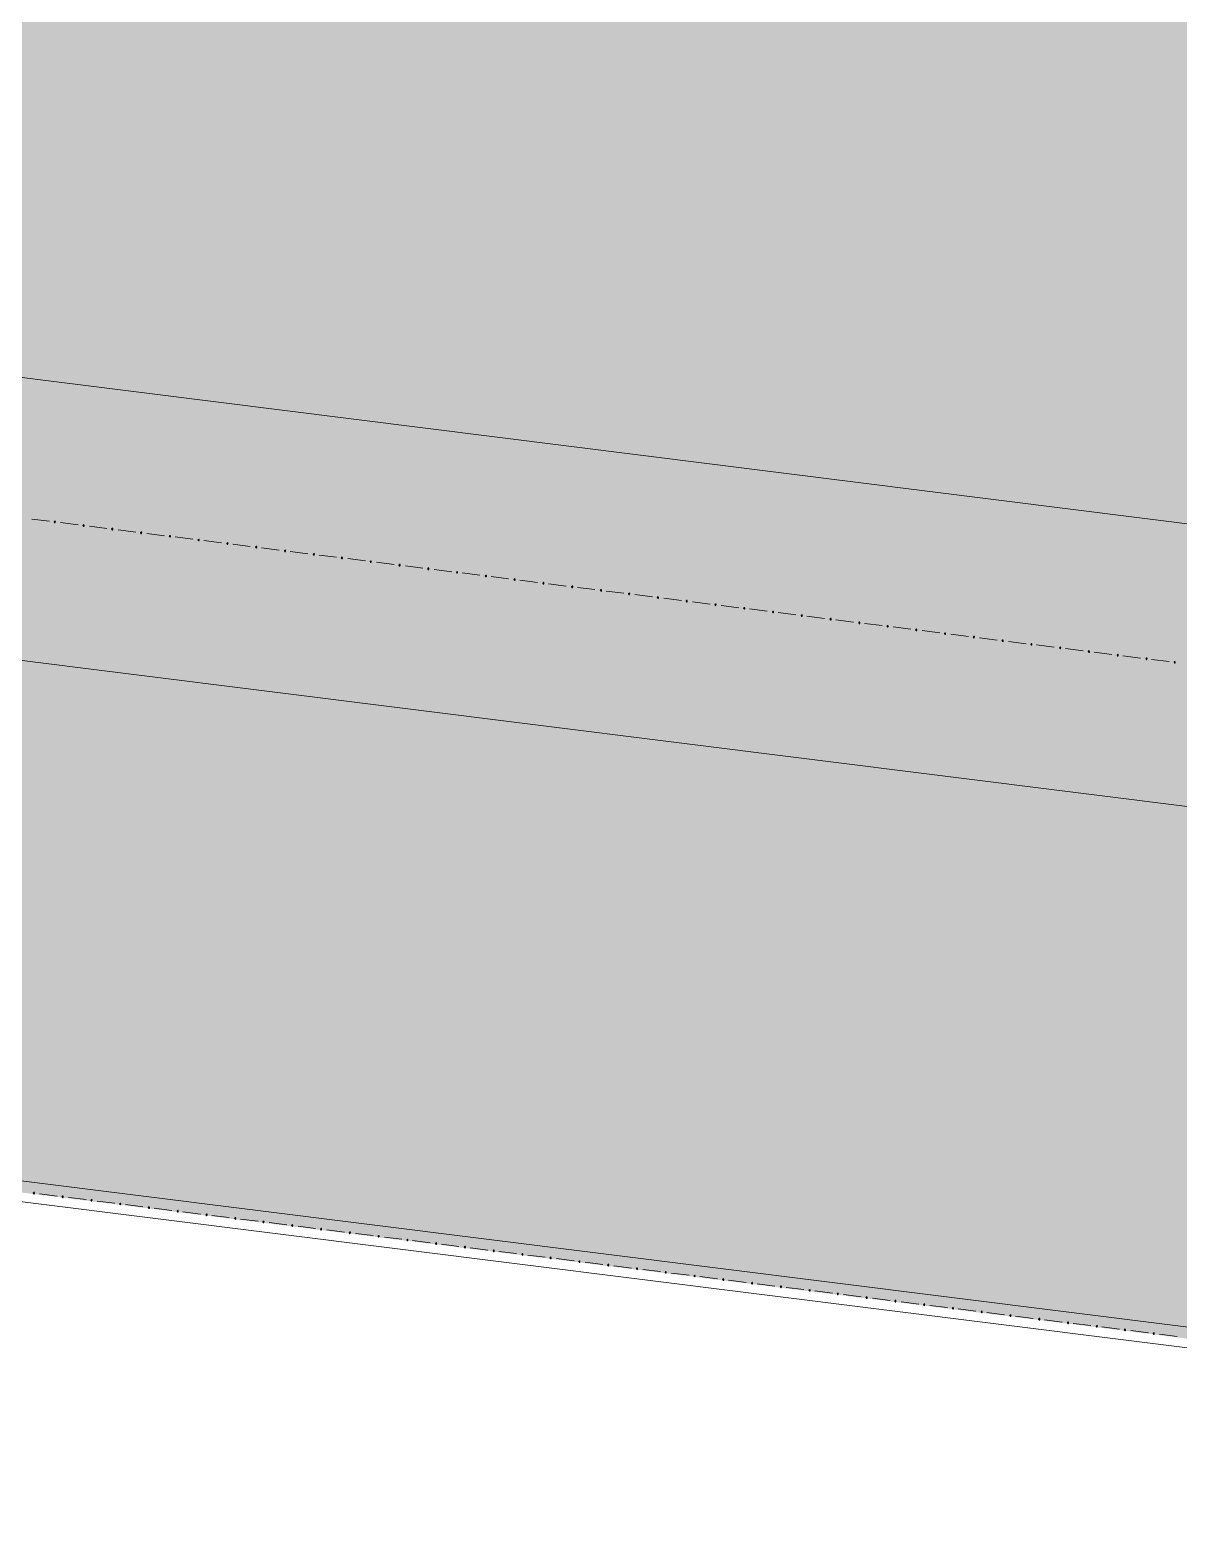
# Model space of a CAD drawing. Header units: metres. Extents: x -4 to 509425, y 7549 to 4732445.
# Drawn here: x 476040.07 to 476056.5, y 4719696.59 to 4719718.17 of the extents above; entities that cross this region are included whole.
import ezdxf

# ---------------------------------------------------------------- set-up
doc = ezdxf.new("R2010")
doc.units = ezdxf.units.M
doc.header["$LTSCALE"] = 0.01
doc.header["$MEASUREMENT"] = 0
doc.layers.get('0').update_dxf_attribs({"lineweight": 0})
doc.layers.add('_SUBESTACIÓN', color=1, linetype='Continuous')
doc.layers.add('SUBESTACION LA VID', color=253, linetype='Continuous')

# ---------------------------------------------------------------- blocks, each defined once
blk = doc.blocks.new('A$Cfff6051d')
at = {"layer": 'SUBESTACION LA VID', "transparency": 33554687}
h = blk.add_hatch(color=256, dxfattribs=at)
h.dxf.hatch_style = 2
h.paths.add_polyline_path([(476040.427, 4719711.127), (476040.428, 4719711.136), (476040.42, 4719711.137), (476040.41, 4719711.129), (476040.417, 4719711.12), (476040.426, 4719711.119)])
h = blk.add_hatch(color=256, dxfattribs=at)
h.dxf.hatch_style = 2
h.paths.add_polyline_path([(476040.839, 4719711.076), (476040.84, 4719711.084), (476040.831, 4719711.085), (476040.822, 4719711.078), (476040.829, 4719711.068), (476040.838, 4719711.067)])
h = blk.add_hatch(color=256, dxfattribs=at)
h.dxf.hatch_style = 2
h.paths.add_polyline_path([(476041.25, 4719711.024), (476041.251, 4719711.033), (476041.243, 4719711.034), (476041.233, 4719711.026), (476041.241, 4719711.017), (476041.249, 4719711.016)])
h = blk.add_hatch(color=256, dxfattribs=at)
h.dxf.hatch_style = 2
h.paths.add_polyline_path([(476041.662, 4719710.973), (476041.663, 4719710.981), (476041.654, 4719710.982), (476041.645, 4719710.975), (476041.652, 4719710.965), (476041.661, 4719710.964)])
h = blk.add_hatch(color=256, dxfattribs=at)
h.dxf.hatch_style = 2
h.paths.add_polyline_path([(476042.073, 4719710.921), (476042.074, 4719710.929), (476042.066, 4719710.93), (476042.057, 4719710.923), (476042.064, 4719710.914), (476042.072, 4719710.913)])
h = blk.add_hatch(color=256, dxfattribs=at)
h.dxf.hatch_style = 2
h.paths.add_polyline_path([(476042.485, 4719710.869), (476042.486, 4719710.878), (476042.478, 4719710.879), (476042.468, 4719710.871), (476042.476, 4719710.862), (476042.484, 4719710.861)])
h = blk.add_hatch(color=256, dxfattribs=at)
h.dxf.hatch_style = 2
h.paths.add_polyline_path([(476042.897, 4719710.818), (476042.898, 4719710.826), (476042.889, 4719710.827), (476042.88, 4719710.82), (476042.887, 4719710.81), (476042.896, 4719710.809)])
h = blk.add_hatch(color=256, dxfattribs=at)
h.dxf.hatch_style = 2
h.paths.add_polyline_path([(476043.308, 4719710.766), (476043.309, 4719710.775), (476043.301, 4719710.776), (476043.291, 4719710.768), (476043.299, 4719710.759), (476043.307, 4719710.758)])
h = blk.add_hatch(color=256, dxfattribs=at)
h.dxf.hatch_style = 2
h.paths.add_polyline_path([(476043.72, 4719710.715), (476043.721, 4719710.723), (476043.713, 4719710.724), (476043.703, 4719710.717), (476043.71, 4719710.707), (476043.719, 4719710.706)])
h = blk.add_hatch(color=256, dxfattribs=at)
h.dxf.hatch_style = 2
h.paths.add_polyline_path([(476044.131, 4719710.663), (476044.133, 4719710.671), (476044.124, 4719710.672), (476044.115, 4719710.665), (476044.122, 4719710.656), (476044.13, 4719710.655)])
h = blk.add_hatch(color=256, dxfattribs=at)
h.dxf.hatch_style = 2
h.paths.add_polyline_path([(476044.535, 4719710.612), (476044.536, 4719710.621), (476044.527, 4719710.622), (476044.518, 4719710.614), (476044.525, 4719710.605), (476044.534, 4719710.604)])
h = blk.add_hatch(color=256, dxfattribs=at)
h.dxf.hatch_style = 2
h.paths.add_polyline_path([(476044.946, 4719710.561), (476044.947, 4719710.569), (476044.939, 4719710.57), (476044.93, 4719710.563), (476044.937, 4719710.553), (476044.945, 4719710.552)])
h = blk.add_hatch(color=256, dxfattribs=at)
h.dxf.hatch_style = 2
h.paths.add_polyline_path([(476045.358, 4719710.509), (476045.359, 4719710.518), (476045.351, 4719710.519), (476045.341, 4719710.511), (476045.348, 4719710.502), (476045.357, 4719710.501)])
h = blk.add_hatch(color=256, dxfattribs=at)
h.dxf.hatch_style = 2
h.paths.add_polyline_path([(476045.77, 4719710.458), (476045.771, 4719710.466), (476045.762, 4719710.467), (476045.753, 4719710.46), (476045.76, 4719710.45), (476045.768, 4719710.449)])
h = blk.add_hatch(color=256, dxfattribs=at)
h.dxf.hatch_style = 2
h.paths.add_polyline_path([(476046.181, 4719710.406), (476046.182, 4719710.414), (476046.174, 4719710.415), (476046.164, 4719710.408), (476046.172, 4719710.399), (476046.18, 4719710.398)])
h = blk.add_hatch(color=256, dxfattribs=at)
h.dxf.hatch_style = 2
h.paths.add_polyline_path([(476046.593, 4719710.354), (476046.594, 4719710.363), (476046.585, 4719710.364), (476046.576, 4719710.356), (476046.583, 4719710.347), (476046.592, 4719710.346)])
h = blk.add_hatch(color=256, dxfattribs=at)
h.dxf.hatch_style = 2
h.paths.add_polyline_path([(476047.004, 4719710.303), (476047.005, 4719710.311), (476046.997, 4719710.312), (476046.988, 4719710.305), (476046.995, 4719710.295), (476047.003, 4719710.294)])
h = blk.add_hatch(color=256, dxfattribs=at)
h.dxf.hatch_style = 2
h.paths.add_polyline_path([(476047.416, 4719710.251), (476047.417, 4719710.26), (476047.409, 4719710.261), (476047.399, 4719710.253), (476047.407, 4719710.244), (476047.415, 4719710.243)])
h = blk.add_hatch(color=256, dxfattribs=at)
h.dxf.hatch_style = 2
h.paths.add_polyline_path([(476047.828, 4719710.2), (476047.829, 4719710.208), (476047.82, 4719710.209), (476047.811, 4719710.202), (476047.818, 4719710.192), (476047.827, 4719710.191)])
h = blk.add_hatch(color=256, dxfattribs=at)
h.dxf.hatch_style = 2
h.paths.add_polyline_path([(476048.239, 4719710.148), (476048.24, 4719710.156), (476048.232, 4719710.157), (476048.222, 4719710.15), (476048.23, 4719710.141), (476048.238, 4719710.14)])
h = blk.add_hatch(color=256, dxfattribs=at)
h.dxf.hatch_style = 2
h.paths.add_polyline_path([(476048.642, 4719710.097), (476048.644, 4719710.106), (476048.635, 4719710.107), (476048.626, 4719710.099), (476048.633, 4719710.09), (476048.641, 4719710.089)])
h = blk.add_hatch(color=256, dxfattribs=at)
h.dxf.hatch_style = 2
h.paths.add_polyline_path([(476049.054, 4719710.046), (476049.055, 4719710.054), (476049.047, 4719710.055), (476049.037, 4719710.048), (476049.045, 4719710.038), (476049.053, 4719710.037)])
h = blk.add_hatch(color=256, dxfattribs=at)
h.dxf.hatch_style = 2
h.paths.add_polyline_path([(476049.466, 4719709.994), (476049.467, 4719710.003), (476049.458, 4719710.004), (476049.449, 4719709.996), (476049.456, 4719709.987), (476049.465, 4719709.986)])
h = blk.add_hatch(color=256, dxfattribs=at)
h.dxf.hatch_style = 2
h.paths.add_polyline_path([(476049.877, 4719709.943), (476049.878, 4719709.951), (476049.87, 4719709.952), (476049.861, 4719709.945), (476049.868, 4719709.935), (476049.876, 4719709.934)])
h = blk.add_hatch(color=256, dxfattribs=at)
h.dxf.hatch_style = 2
h.paths.add_polyline_path([(476050.289, 4719709.891), (476050.29, 4719709.899), (476050.282, 4719709.9), (476050.272, 4719709.893), (476050.279, 4719709.884), (476050.288, 4719709.883)])
h = blk.add_hatch(color=256, dxfattribs=at)
h.dxf.hatch_style = 2
h.paths.add_polyline_path([(476050.701, 4719709.839), (476050.702, 4719709.848), (476050.693, 4719709.849), (476050.684, 4719709.841), (476050.691, 4719709.832), (476050.699, 4719709.831)])
h = blk.add_hatch(color=256, dxfattribs=at)
h.dxf.hatch_style = 2
h.paths.add_polyline_path([(476051.112, 4719709.788), (476051.113, 4719709.796), (476051.105, 4719709.797), (476051.095, 4719709.79), (476051.103, 4719709.78), (476051.111, 4719709.779)])
h = blk.add_hatch(color=256, dxfattribs=at)
h.dxf.hatch_style = 2
h.paths.add_polyline_path([(476051.524, 4719709.736), (476051.525, 4719709.745), (476051.516, 4719709.746), (476051.507, 4719709.738), (476051.514, 4719709.729), (476051.523, 4719709.728)])
h = blk.add_hatch(color=256, dxfattribs=at)
h.dxf.hatch_style = 2
h.paths.add_polyline_path([(476051.935, 4719709.685), (476051.936, 4719709.693), (476051.928, 4719709.694), (476051.919, 4719709.687), (476051.926, 4719709.677), (476051.934, 4719709.676)])
h = blk.add_hatch(color=256, dxfattribs=at)
h.dxf.hatch_style = 2
h.paths.add_polyline_path([(476052.339, 4719709.634), (476052.34, 4719709.642), (476052.331, 4719709.643), (476052.322, 4719709.636), (476052.329, 4719709.627), (476052.338, 4719709.626)])
h = blk.add_hatch(color=256, dxfattribs=at)
h.dxf.hatch_style = 2
h.paths.add_polyline_path([(476052.75, 4719709.582), (476052.751, 4719709.591), (476052.743, 4719709.592), (476052.733, 4719709.584), (476052.741, 4719709.575), (476052.749, 4719709.574)])
h = blk.add_hatch(color=256, dxfattribs=at)
h.dxf.hatch_style = 2
h.paths.add_polyline_path([(476053.162, 4719709.531), (476053.163, 4719709.539), (476053.154, 4719709.54), (476053.145, 4719709.533), (476053.152, 4719709.523), (476053.161, 4719709.522)])
h = blk.add_hatch(color=256, dxfattribs=at)
h.dxf.hatch_style = 2
h.paths.add_polyline_path([(476053.573, 4719709.479), (476053.575, 4719709.488), (476053.566, 4719709.489), (476053.557, 4719709.481), (476053.564, 4719709.472), (476053.572, 4719709.471)])
h = blk.add_hatch(color=256, dxfattribs=at)
h.dxf.hatch_style = 2
h.paths.add_polyline_path([(476053.985, 4719709.428), (476053.986, 4719709.436), (476053.978, 4719709.437), (476053.968, 4719709.43), (476053.976, 4719709.42), (476053.984, 4719709.419)])
h = blk.add_hatch(color=256, dxfattribs=at)
h.dxf.hatch_style = 2
h.paths.add_polyline_path([(476054.397, 4719709.376), (476054.398, 4719709.384), (476054.389, 4719709.385), (476054.38, 4719709.378), (476054.387, 4719709.369), (476054.396, 4719709.368)])
h = blk.add_hatch(color=256, dxfattribs=at)
h.dxf.hatch_style = 2
h.paths.add_polyline_path([(476054.808, 4719709.324), (476054.809, 4719709.333), (476054.801, 4719709.334), (476054.792, 4719709.326), (476054.799, 4719709.317), (476054.807, 4719709.316)])
h = blk.add_hatch(color=256, dxfattribs=at)
h.dxf.hatch_style = 2
h.paths.add_polyline_path([(476055.22, 4719709.273), (476055.221, 4719709.281), (476055.213, 4719709.282), (476055.203, 4719709.275), (476055.21, 4719709.265), (476055.219, 4719709.264)])
h = blk.add_hatch(color=256, dxfattribs=at)
h.dxf.hatch_style = 2
h.paths.add_polyline_path([(476055.632, 4719709.221), (476055.633, 4719709.23), (476055.624, 4719709.231), (476055.615, 4719709.223), (476055.622, 4719709.214), (476055.63, 4719709.213)])
h = blk.add_hatch(color=256, dxfattribs=at)
h.dxf.hatch_style = 2
h.paths.add_polyline_path([(476056.043, 4719709.17), (476056.044, 4719709.178), (476056.036, 4719709.179), (476056.026, 4719709.172), (476056.034, 4719709.162), (476056.042, 4719709.161)])
h = blk.add_hatch(color=256, dxfattribs=at)
h.dxf.hatch_style = 2
h.paths.add_polyline_path([(476056.446, 4719709.119), (476056.447, 4719709.127), (476056.439, 4719709.128), (476056.43, 4719709.121), (476056.437, 4719709.112), (476056.445, 4719709.111)])
h = blk.add_hatch(color=256, dxfattribs=at)
h.dxf.hatch_style = 2
h.paths.add_polyline_path([(476040.127, 4719701.523), (476040.128, 4719701.532), (476040.12, 4719701.533), (476040.111, 4719701.525), (476040.118, 4719701.516), (476040.126, 4719701.515)])
h = blk.add_hatch(color=256, dxfattribs=at)
h.dxf.hatch_style = 2
h.paths.add_polyline_path([(476040.539, 4719701.472), (476040.54, 4719701.48), (476040.532, 4719701.481), (476040.522, 4719701.474), (476040.529, 4719701.464), (476040.538, 4719701.463)])
h = blk.add_hatch(color=256, dxfattribs=at)
h.dxf.hatch_style = 2
h.paths.add_polyline_path([(476040.951, 4719701.42), (476040.952, 4719701.429), (476040.943, 4719701.43), (476040.934, 4719701.422), (476040.941, 4719701.413), (476040.949, 4719701.412)])
h = blk.add_hatch(color=256, dxfattribs=at)
h.dxf.hatch_style = 2
h.paths.add_polyline_path([(476041.362, 4719701.369), (476041.363, 4719701.377), (476041.355, 4719701.378), (476041.345, 4719701.371), (476041.353, 4719701.361), (476041.361, 4719701.36)])
h = blk.add_hatch(color=256, dxfattribs=at)
h.dxf.hatch_style = 2
h.paths.add_polyline_path([(476041.774, 4719701.317), (476041.775, 4719701.325), (476041.766, 4719701.326), (476041.757, 4719701.319), (476041.764, 4719701.31), (476041.773, 4719701.309)])
h = blk.add_hatch(color=256, dxfattribs=at)
h.dxf.hatch_style = 2
h.paths.add_polyline_path([(476042.185, 4719701.265), (476042.186, 4719701.274), (476042.178, 4719701.275), (476042.169, 4719701.267), (476042.176, 4719701.258), (476042.184, 4719701.257)])
h = blk.add_hatch(color=256, dxfattribs=at)
h.dxf.hatch_style = 2
h.paths.add_polyline_path([(476042.597, 4719701.214), (476042.598, 4719701.222), (476042.59, 4719701.223), (476042.58, 4719701.216), (476042.588, 4719701.206), (476042.596, 4719701.205)])
h = blk.add_hatch(color=256, dxfattribs=at)
h.dxf.hatch_style = 2
h.paths.add_polyline_path([(476043.009, 4719701.162), (476043.01, 4719701.171), (476043.001, 4719701.172), (476042.992, 4719701.164), (476042.999, 4719701.155), (476043.008, 4719701.154)])
h = blk.add_hatch(color=256, dxfattribs=at)
h.dxf.hatch_style = 2
h.paths.add_polyline_path([(476043.412, 4719701.112), (476043.413, 4719701.12), (476043.405, 4719701.121), (476043.395, 4719701.114), (476043.402, 4719701.104), (476043.411, 4719701.103)])
h = blk.add_hatch(color=256, dxfattribs=at)
h.dxf.hatch_style = 2
h.paths.add_polyline_path([(476043.823, 4719701.06), (476043.825, 4719701.068), (476043.816, 4719701.069), (476043.807, 4719701.062), (476043.814, 4719701.053), (476043.822, 4719701.052)])
h = blk.add_hatch(color=256, dxfattribs=at)
h.dxf.hatch_style = 2
h.paths.add_polyline_path([(476044.235, 4719701.008), (476044.236, 4719701.017), (476044.228, 4719701.018), (476044.218, 4719701.01), (476044.226, 4719701.001), (476044.234, 4719701)])
h = blk.add_hatch(color=256, dxfattribs=at)
h.dxf.hatch_style = 2
h.paths.add_polyline_path([(476044.647, 4719700.957), (476044.648, 4719700.965), (476044.639, 4719700.966), (476044.63, 4719700.959), (476044.637, 4719700.949), (476044.646, 4719700.948)])
h = blk.add_hatch(color=256, dxfattribs=at)
h.dxf.hatch_style = 2
h.paths.add_polyline_path([(476045.058, 4719700.905), (476045.059, 4719700.914), (476045.051, 4719700.915), (476045.042, 4719700.907), (476045.049, 4719700.898), (476045.057, 4719700.897)])
h = blk.add_hatch(color=256, dxfattribs=at)
h.dxf.hatch_style = 2
h.paths.add_polyline_path([(476045.47, 4719700.854), (476045.471, 4719700.862), (476045.463, 4719700.863), (476045.453, 4719700.856), (476045.46, 4719700.846), (476045.469, 4719700.845)])
h = blk.add_hatch(color=256, dxfattribs=at)
h.dxf.hatch_style = 2
h.paths.add_polyline_path([(476045.882, 4719700.802), (476045.883, 4719700.81), (476045.874, 4719700.811), (476045.865, 4719700.804), (476045.872, 4719700.795), (476045.88, 4719700.794)])
h = blk.add_hatch(color=256, dxfattribs=at)
h.dxf.hatch_style = 2
h.paths.add_polyline_path([(476046.293, 4719700.75), (476046.294, 4719700.759), (476046.286, 4719700.76), (476046.276, 4719700.752), (476046.284, 4719700.743), (476046.292, 4719700.742)])
h = blk.add_hatch(color=256, dxfattribs=at)
h.dxf.hatch_style = 2
h.paths.add_polyline_path([(476046.705, 4719700.699), (476046.706, 4719700.707), (476046.697, 4719700.708), (476046.688, 4719700.701), (476046.695, 4719700.691), (476046.704, 4719700.69)])
h = blk.add_hatch(color=256, dxfattribs=at)
h.dxf.hatch_style = 2
h.paths.add_polyline_path([(476047.116, 4719700.647), (476047.117, 4719700.656), (476047.109, 4719700.657), (476047.1, 4719700.649), (476047.107, 4719700.64), (476047.115, 4719700.639)])
h = blk.add_hatch(color=256, dxfattribs=at)
h.dxf.hatch_style = 2
h.paths.add_polyline_path([(476047.52, 4719700.597), (476047.521, 4719700.605), (476047.512, 4719700.606), (476047.503, 4719700.599), (476047.51, 4719700.589), (476047.519, 4719700.588)])
h = blk.add_hatch(color=256, dxfattribs=at)
h.dxf.hatch_style = 2
h.paths.add_polyline_path([(476047.931, 4719700.545), (476047.932, 4719700.553), (476047.924, 4719700.554), (476047.914, 4719700.547), (476047.922, 4719700.538), (476047.93, 4719700.537)])
h = blk.add_hatch(color=256, dxfattribs=at)
h.dxf.hatch_style = 2
h.paths.add_polyline_path([(476048.343, 4719700.493), (476048.344, 4719700.502), (476048.335, 4719700.503), (476048.326, 4719700.495), (476048.333, 4719700.486), (476048.342, 4719700.485)])
h = blk.add_hatch(color=256, dxfattribs=at)
h.dxf.hatch_style = 2
h.paths.add_polyline_path([(476048.754, 4719700.442), (476048.756, 4719700.45), (476048.747, 4719700.451), (476048.738, 4719700.444), (476048.745, 4719700.434), (476048.753, 4719700.433)])
h = blk.add_hatch(color=256, dxfattribs=at)
h.dxf.hatch_style = 2
h.paths.add_polyline_path([(476049.166, 4719700.39), (476049.167, 4719700.399), (476049.159, 4719700.4), (476049.149, 4719700.392), (476049.157, 4719700.383), (476049.165, 4719700.382)])
h = blk.add_hatch(color=256, dxfattribs=at)
h.dxf.hatch_style = 2
h.paths.add_polyline_path([(476049.578, 4719700.339), (476049.579, 4719700.347), (476049.57, 4719700.348), (476049.561, 4719700.341), (476049.568, 4719700.331), (476049.577, 4719700.33)])
h = blk.add_hatch(color=256, dxfattribs=at)
h.dxf.hatch_style = 2
h.paths.add_polyline_path([(476049.989, 4719700.287), (476049.99, 4719700.295), (476049.982, 4719700.296), (476049.973, 4719700.289), (476049.98, 4719700.28), (476049.988, 4719700.279)])
h = blk.add_hatch(color=256, dxfattribs=at)
h.dxf.hatch_style = 2
h.paths.add_polyline_path([(476050.401, 4719700.235), (476050.402, 4719700.244), (476050.394, 4719700.245), (476050.384, 4719700.237), (476050.391, 4719700.228), (476050.4, 4719700.227)])
h = blk.add_hatch(color=256, dxfattribs=at)
h.dxf.hatch_style = 2
h.paths.add_polyline_path([(476050.813, 4719700.184), (476050.814, 4719700.192), (476050.805, 4719700.193), (476050.796, 4719700.186), (476050.803, 4719700.176), (476050.811, 4719700.175)])
h = blk.add_hatch(color=256, dxfattribs=at)
h.dxf.hatch_style = 2
h.paths.add_polyline_path([(476051.224, 4719700.132), (476051.225, 4719700.141), (476051.217, 4719700.142), (476051.207, 4719700.134), (476051.215, 4719700.125), (476051.223, 4719700.124)])
h = blk.add_hatch(color=256, dxfattribs=at)
h.dxf.hatch_style = 2
h.paths.add_polyline_path([(476051.627, 4719700.082), (476051.628, 4719700.09), (476051.62, 4719700.091), (476051.611, 4719700.084), (476051.618, 4719700.074), (476051.626, 4719700.073)])
h = blk.add_hatch(color=256, dxfattribs=at)
h.dxf.hatch_style = 2
h.paths.add_polyline_path([(476052.039, 4719700.03), (476052.04, 4719700.038), (476052.032, 4719700.039), (476052.022, 4719700.032), (476052.03, 4719700.023), (476052.038, 4719700.022)])
h = blk.add_hatch(color=256, dxfattribs=at)
h.dxf.hatch_style = 2
h.paths.add_polyline_path([(476052.451, 4719699.978), (476052.452, 4719699.987), (476052.443, 4719699.988), (476052.434, 4719699.98), (476052.441, 4719699.971), (476052.45, 4719699.97)])
h = blk.add_hatch(color=256, dxfattribs=at)
h.dxf.hatch_style = 2
h.paths.add_polyline_path([(476052.862, 4719699.927), (476052.863, 4719699.935), (476052.855, 4719699.936), (476052.845, 4719699.929), (476052.853, 4719699.919), (476052.861, 4719699.918)])
h = blk.add_hatch(color=256, dxfattribs=at)
h.dxf.hatch_style = 2
h.paths.add_polyline_path([(476053.274, 4719699.875), (476053.275, 4719699.884), (476053.266, 4719699.885), (476053.257, 4719699.877), (476053.264, 4719699.868), (476053.273, 4719699.867)])
h = blk.add_hatch(color=256, dxfattribs=at)
h.dxf.hatch_style = 2
h.paths.add_polyline_path([(476053.685, 4719699.824), (476053.687, 4719699.832), (476053.678, 4719699.833), (476053.669, 4719699.826), (476053.676, 4719699.816), (476053.684, 4719699.815)])
h = blk.add_hatch(color=256, dxfattribs=at)
h.dxf.hatch_style = 2
h.paths.add_polyline_path([(476054.097, 4719699.772), (476054.098, 4719699.78), (476054.09, 4719699.781), (476054.08, 4719699.774), (476054.088, 4719699.765), (476054.096, 4719699.764)])
h = blk.add_hatch(color=256, dxfattribs=at)
h.dxf.hatch_style = 2
h.paths.add_polyline_path([(476054.509, 4719699.72), (476054.51, 4719699.729), (476054.501, 4719699.73), (476054.492, 4719699.722), (476054.499, 4719699.713), (476054.508, 4719699.712)])
h = blk.add_hatch(color=256, dxfattribs=at)
h.dxf.hatch_style = 2
h.paths.add_polyline_path([(476054.92, 4719699.669), (476054.921, 4719699.677), (476054.913, 4719699.678), (476054.904, 4719699.671), (476054.911, 4719699.661), (476054.919, 4719699.66)])
h = blk.add_hatch(color=256, dxfattribs=at)
h.dxf.hatch_style = 2
h.paths.add_polyline_path([(476055.332, 4719699.617), (476055.333, 4719699.626), (476055.325, 4719699.627), (476055.315, 4719699.619), (476055.322, 4719699.61), (476055.331, 4719699.609)])
h = blk.add_hatch(color=256, dxfattribs=at)
h.dxf.hatch_style = 2
h.paths.add_polyline_path([(476055.735, 4719699.567), (476055.736, 4719699.575), (476055.728, 4719699.576), (476055.718, 4719699.569), (476055.726, 4719699.559), (476055.734, 4719699.558)])
h = blk.add_hatch(color=256, dxfattribs=at)
h.dxf.hatch_style = 2
h.paths.add_polyline_path([(476056.147, 4719699.515), (476056.148, 4719699.523), (476056.139, 4719699.524), (476056.13, 4719699.517), (476056.137, 4719699.508), (476056.146, 4719699.507)])
at = {"layer": 'SUBESTACION LA VID', "lineweight": 15}
for p, q in [((476069.252, 4719709.519), (475971.716, 4719721.747)), ((476069.786, 4719705.407), (475972.915, 4719717.552)), ((476040.343, 4719711.138), (476040.091, 4719711.169)), ((476040.755, 4719711.086), (476040.503, 4719711.118)), ((476041.166, 4719711.035), (476040.914, 4719711.066)), ((476041.578, 4719710.983), (476041.326, 4719711.015)), ((476041.989, 4719710.931), (476041.737, 4719710.963)), ((476042.393, 4719710.881), (476042.141, 4719710.913)), ((476042.804, 4719710.829), (476042.552, 4719710.861)), ((476043.216, 4719710.778), (476042.964, 4719710.809)), ((476043.627, 4719710.726), (476043.375, 4719710.758)), ((476044.039, 4719710.674), (476043.787, 4719710.706)), ((476044.451, 4719710.623), (476044.199, 4719710.654)), ((476044.862, 4719710.571), (476044.61, 4719710.603)), ((476045.274, 4719710.52), (476045.022, 4719710.551)), ((476045.686, 4719710.468), (476045.434, 4719710.5)), ((476046.097, 4719710.416), (476045.845, 4719710.448)), ((476046.5, 4719710.366), (476046.248, 4719710.398)), ((476046.912, 4719710.314), (476046.66, 4719710.346)), ((476047.324, 4719710.263), (476047.072, 4719710.294)), ((476047.735, 4719710.211), (476047.483, 4719710.243)), ((476048.147, 4719710.16), (476047.895, 4719710.191)), ((476048.558, 4719710.108), (476048.306, 4719710.139)), ((476048.97, 4719710.056), (476048.718, 4719710.088)), ((476049.382, 4719710.005), (476049.13, 4719710.036)), ((476049.793, 4719709.953), (476049.541, 4719709.985)), ((476050.205, 4719709.901), (476049.953, 4719709.933)), ((476050.608, 4719709.851), (476050.356, 4719709.883)), ((476051.02, 4719709.799), (476050.768, 4719709.831)), ((476051.431, 4719709.748), (476051.179, 4719709.779)), ((476051.843, 4719709.696), (476051.591, 4719709.728)), ((476052.255, 4719709.645), (476052.003, 4719709.676)), ((476052.666, 4719709.593), (476052.414, 4719709.625)), ((476053.078, 4719709.541), (476052.826, 4719709.573)), ((476053.489, 4719709.49), (476053.237, 4719709.521)), ((476053.901, 4719709.438), (476053.649, 4719709.47)), ((476054.313, 4719709.386), (476054.061, 4719709.418)), ((476054.716, 4719709.336), (476054.464, 4719709.368)), ((476055.128, 4719709.284), (476054.876, 4719709.316)), ((476055.539, 4719709.233), (476055.287, 4719709.264)), ((476055.951, 4719709.181), (476055.699, 4719709.213)), ((476056.362, 4719709.13), (476056.11, 4719709.161)), ((476040.455, 4719701.482), (476040.203, 4719701.514)), ((476040.867, 4719701.431), (476040.615, 4719701.462)), ((476041.278, 4719701.379), (476041.026, 4719701.411)), ((476041.681, 4719701.329), (476041.429, 4719701.36)), ((476042.093, 4719701.277), (476041.841, 4719701.308)), ((476042.505, 4719701.225), (476042.253, 4719701.257)), ((476042.916, 4719701.174), (476042.664, 4719701.205)), ((476043.328, 4719701.122), (476043.076, 4719701.154)), ((476043.739, 4719701.07), (476043.487, 4719701.102)), ((476044.151, 4719701.019), (476043.899, 4719701.05)), ((476044.563, 4719700.967), (476044.311, 4719700.999)), ((476044.974, 4719700.916), (476044.722, 4719700.947)), ((476045.386, 4719700.864), (476045.134, 4719700.896)), ((476045.789, 4719700.814), (476045.537, 4719700.845)), ((476046.201, 4719700.762), (476045.949, 4719700.794)), ((476046.612, 4719700.71), (476046.36, 4719700.742)), ((476047.024, 4719700.659), (476046.772, 4719700.69)), ((476047.436, 4719700.607), (476047.184, 4719700.639)), ((476047.847, 4719700.555), (476047.595, 4719700.587)), ((476048.259, 4719700.504), (476048.007, 4719700.535)), ((476048.67, 4719700.452), (476048.418, 4719700.484)), ((476049.082, 4719700.401), (476048.83, 4719700.432)), ((476049.494, 4719700.349), (476049.242, 4719700.381)), ((476049.897, 4719700.299), (476049.645, 4719700.33)), ((476050.309, 4719700.247), (476050.057, 4719700.279)), ((476050.72, 4719700.195), (476050.468, 4719700.227)), ((476051.132, 4719700.144), (476050.88, 4719700.175)), ((476051.543, 4719700.092), (476051.291, 4719700.124)), ((476051.955, 4719700.041), (476051.703, 4719700.072)), ((476052.367, 4719699.989), (476052.115, 4719700.02)), ((476052.778, 4719699.937), (476052.526, 4719699.969)), ((476053.19, 4719699.886), (476052.938, 4719699.917)), ((476053.593, 4719699.835), (476053.341, 4719699.867)), ((476054.005, 4719699.784), (476053.753, 4719699.815)), ((476054.416, 4719699.732), (476054.164, 4719699.764)), ((476054.828, 4719699.68), (476054.576, 4719699.712)), ((476055.24, 4719699.629), (476054.988, 4719699.66)), ((476055.651, 4719699.577), (476055.399, 4719699.609)), ((476056.063, 4719699.526), (476055.811, 4719699.557)), ((476056.474, 4719699.474), (476056.222, 4719699.506))]:
    blk.add_line(p, q, dxfattribs=at)
for points in [[(475956.756, 4719712.129), (475967.964, 4719801.525), (476089.55, 4719786.282), (476086.094, 4719758.712), (476078.306, 4719696.592), (475956.719, 4719711.835)], [(475957.05, 4719712.092), (475968.22, 4719801.186), (476089.218, 4719786.017), (476085.8, 4719758.749), (476078.049, 4719696.923), (475957.05, 4719712.092)]]:
    blk.add_lwpolyline(points, dxfattribs=at)
at = {"layer": 'SUBESTACION LA VID'}
for points in [[(476040.427, 4719711.127), (476040.428, 4719711.136), (476040.42, 4719711.137), (476040.41, 4719711.129), (476040.417, 4719711.12), (476040.426, 4719711.119)], [(476040.839, 4719711.076), (476040.84, 4719711.084), (476040.831, 4719711.085), (476040.822, 4719711.078), (476040.829, 4719711.068), (476040.838, 4719711.067)], [(476041.25, 4719711.024), (476041.251, 4719711.033), (476041.243, 4719711.034), (476041.233, 4719711.026), (476041.241, 4719711.017), (476041.249, 4719711.016)], [(476041.662, 4719710.973), (476041.663, 4719710.981), (476041.654, 4719710.982), (476041.645, 4719710.975), (476041.652, 4719710.965), (476041.661, 4719710.964)], [(476042.073, 4719710.921), (476042.074, 4719710.929), (476042.066, 4719710.93), (476042.057, 4719710.923), (476042.064, 4719710.914), (476042.072, 4719710.913)], [(476042.485, 4719710.869), (476042.486, 4719710.878), (476042.478, 4719710.879), (476042.468, 4719710.871), (476042.476, 4719710.862), (476042.484, 4719710.861)], [(476042.897, 4719710.818), (476042.898, 4719710.826), (476042.889, 4719710.827), (476042.88, 4719710.82), (476042.887, 4719710.81), (476042.896, 4719710.809)], [(476043.308, 4719710.766), (476043.309, 4719710.775), (476043.301, 4719710.776), (476043.291, 4719710.768), (476043.299, 4719710.759), (476043.307, 4719710.758)], [(476043.72, 4719710.715), (476043.721, 4719710.723), (476043.713, 4719710.724), (476043.703, 4719710.717), (476043.71, 4719710.707), (476043.719, 4719710.706)], [(476044.131, 4719710.663), (476044.133, 4719710.671), (476044.124, 4719710.672), (476044.115, 4719710.665), (476044.122, 4719710.656), (476044.13, 4719710.655)], [(476044.535, 4719710.612), (476044.536, 4719710.621), (476044.527, 4719710.622), (476044.518, 4719710.614), (476044.525, 4719710.605), (476044.534, 4719710.604)], [(476044.946, 4719710.561), (476044.947, 4719710.569), (476044.939, 4719710.57), (476044.93, 4719710.563), (476044.937, 4719710.553), (476044.945, 4719710.552)], [(476045.358, 4719710.509), (476045.359, 4719710.518), (476045.351, 4719710.519), (476045.341, 4719710.511), (476045.348, 4719710.502), (476045.357, 4719710.501)], [(476045.77, 4719710.458), (476045.771, 4719710.466), (476045.762, 4719710.467), (476045.753, 4719710.46), (476045.76, 4719710.45), (476045.768, 4719710.449)], [(476046.181, 4719710.406), (476046.182, 4719710.414), (476046.174, 4719710.415), (476046.164, 4719710.408), (476046.172, 4719710.399), (476046.18, 4719710.398)], [(476046.593, 4719710.354), (476046.594, 4719710.363), (476046.585, 4719710.364), (476046.576, 4719710.356), (476046.583, 4719710.347), (476046.592, 4719710.346)], [(476047.004, 4719710.303), (476047.005, 4719710.311), (476046.997, 4719710.312), (476046.988, 4719710.305), (476046.995, 4719710.295), (476047.003, 4719710.294)], [(476047.416, 4719710.251), (476047.417, 4719710.26), (476047.409, 4719710.261), (476047.399, 4719710.253), (476047.407, 4719710.244), (476047.415, 4719710.243)], [(476047.828, 4719710.2), (476047.829, 4719710.208), (476047.82, 4719710.209), (476047.811, 4719710.202), (476047.818, 4719710.192), (476047.827, 4719710.191)], [(476048.239, 4719710.148), (476048.24, 4719710.156), (476048.232, 4719710.157), (476048.222, 4719710.15), (476048.23, 4719710.141), (476048.238, 4719710.14)], [(476048.642, 4719710.097), (476048.644, 4719710.106), (476048.635, 4719710.107), (476048.626, 4719710.099), (476048.633, 4719710.09), (476048.641, 4719710.089)], [(476049.054, 4719710.046), (476049.055, 4719710.054), (476049.047, 4719710.055), (476049.037, 4719710.048), (476049.045, 4719710.038), (476049.053, 4719710.037)], [(476049.466, 4719709.994), (476049.467, 4719710.003), (476049.458, 4719710.004), (476049.449, 4719709.996), (476049.456, 4719709.987), (476049.465, 4719709.986)], [(476049.877, 4719709.943), (476049.878, 4719709.951), (476049.87, 4719709.952), (476049.861, 4719709.945), (476049.868, 4719709.935), (476049.876, 4719709.934)], [(476050.289, 4719709.891), (476050.29, 4719709.899), (476050.282, 4719709.9), (476050.272, 4719709.893), (476050.279, 4719709.884), (476050.288, 4719709.883)], [(476050.701, 4719709.839), (476050.702, 4719709.848), (476050.693, 4719709.849), (476050.684, 4719709.841), (476050.691, 4719709.832), (476050.699, 4719709.831)], [(476051.112, 4719709.788), (476051.113, 4719709.796), (476051.105, 4719709.797), (476051.095, 4719709.79), (476051.103, 4719709.78), (476051.111, 4719709.779)], [(476051.524, 4719709.736), (476051.525, 4719709.745), (476051.516, 4719709.746), (476051.507, 4719709.738), (476051.514, 4719709.729), (476051.523, 4719709.728)], [(476051.935, 4719709.685), (476051.936, 4719709.693), (476051.928, 4719709.694), (476051.919, 4719709.687), (476051.926, 4719709.677), (476051.934, 4719709.676)], [(476052.339, 4719709.634), (476052.34, 4719709.642), (476052.331, 4719709.643), (476052.322, 4719709.636), (476052.329, 4719709.627), (476052.338, 4719709.626)], [(476052.75, 4719709.582), (476052.751, 4719709.591), (476052.743, 4719709.592), (476052.733, 4719709.584), (476052.741, 4719709.575), (476052.749, 4719709.574)], [(476053.162, 4719709.531), (476053.163, 4719709.539), (476053.154, 4719709.54), (476053.145, 4719709.533), (476053.152, 4719709.523), (476053.161, 4719709.522)], [(476053.573, 4719709.479), (476053.575, 4719709.488), (476053.566, 4719709.489), (476053.557, 4719709.481), (476053.564, 4719709.472), (476053.572, 4719709.471)], [(476053.985, 4719709.428), (476053.986, 4719709.436), (476053.978, 4719709.437), (476053.968, 4719709.43), (476053.976, 4719709.42), (476053.984, 4719709.419)], [(476054.397, 4719709.376), (476054.398, 4719709.384), (476054.389, 4719709.385), (476054.38, 4719709.378), (476054.387, 4719709.369), (476054.396, 4719709.368)], [(476054.808, 4719709.324), (476054.809, 4719709.333), (476054.801, 4719709.334), (476054.792, 4719709.326), (476054.799, 4719709.317), (476054.807, 4719709.316)], [(476055.22, 4719709.273), (476055.221, 4719709.281), (476055.213, 4719709.282), (476055.203, 4719709.275), (476055.21, 4719709.265), (476055.219, 4719709.264)], [(476055.632, 4719709.221), (476055.633, 4719709.23), (476055.624, 4719709.231), (476055.615, 4719709.223), (476055.622, 4719709.214), (476055.63, 4719709.213)], [(476056.043, 4719709.17), (476056.044, 4719709.178), (476056.036, 4719709.179), (476056.026, 4719709.172), (476056.034, 4719709.162), (476056.042, 4719709.161)], [(476056.446, 4719709.119), (476056.447, 4719709.127), (476056.439, 4719709.128), (476056.43, 4719709.121), (476056.437, 4719709.112), (476056.445, 4719709.111)], [(476040.127, 4719701.523), (476040.128, 4719701.532), (476040.12, 4719701.533), (476040.111, 4719701.525), (476040.118, 4719701.516), (476040.126, 4719701.515)], [(476040.539, 4719701.472), (476040.54, 4719701.48), (476040.532, 4719701.481), (476040.522, 4719701.474), (476040.529, 4719701.464), (476040.538, 4719701.463)], [(476040.951, 4719701.42), (476040.952, 4719701.429), (476040.943, 4719701.43), (476040.934, 4719701.422), (476040.941, 4719701.413), (476040.949, 4719701.412)], [(476041.362, 4719701.369), (476041.363, 4719701.377), (476041.355, 4719701.378), (476041.345, 4719701.371), (476041.353, 4719701.361), (476041.361, 4719701.36)], [(476041.774, 4719701.317), (476041.775, 4719701.325), (476041.766, 4719701.326), (476041.757, 4719701.319), (476041.764, 4719701.31), (476041.773, 4719701.309)], [(476042.185, 4719701.265), (476042.186, 4719701.274), (476042.178, 4719701.275), (476042.169, 4719701.267), (476042.176, 4719701.258), (476042.184, 4719701.257)], [(476042.597, 4719701.214), (476042.598, 4719701.222), (476042.59, 4719701.223), (476042.58, 4719701.216), (476042.588, 4719701.206), (476042.596, 4719701.205)], [(476043.009, 4719701.162), (476043.01, 4719701.171), (476043.001, 4719701.172), (476042.992, 4719701.164), (476042.999, 4719701.155), (476043.008, 4719701.154)], [(476043.412, 4719701.112), (476043.413, 4719701.12), (476043.405, 4719701.121), (476043.395, 4719701.114), (476043.402, 4719701.104), (476043.411, 4719701.103)], [(476043.823, 4719701.06), (476043.825, 4719701.068), (476043.816, 4719701.069), (476043.807, 4719701.062), (476043.814, 4719701.053), (476043.822, 4719701.052)], [(476044.235, 4719701.008), (476044.236, 4719701.017), (476044.228, 4719701.018), (476044.218, 4719701.01), (476044.226, 4719701.001), (476044.234, 4719701)], [(476044.647, 4719700.957), (476044.648, 4719700.965), (476044.639, 4719700.966), (476044.63, 4719700.959), (476044.637, 4719700.949), (476044.646, 4719700.948)], [(476045.058, 4719700.905), (476045.059, 4719700.914), (476045.051, 4719700.915), (476045.042, 4719700.907), (476045.049, 4719700.898), (476045.057, 4719700.897)], [(476045.47, 4719700.854), (476045.471, 4719700.862), (476045.463, 4719700.863), (476045.453, 4719700.856), (476045.46, 4719700.846), (476045.469, 4719700.845)], [(476045.882, 4719700.802), (476045.883, 4719700.81), (476045.874, 4719700.811), (476045.865, 4719700.804), (476045.872, 4719700.795), (476045.88, 4719700.794)], [(476046.293, 4719700.75), (476046.294, 4719700.759), (476046.286, 4719700.76), (476046.276, 4719700.752), (476046.284, 4719700.743), (476046.292, 4719700.742)], [(476046.705, 4719700.699), (476046.706, 4719700.707), (476046.697, 4719700.708), (476046.688, 4719700.701), (476046.695, 4719700.691), (476046.704, 4719700.69)], [(476047.116, 4719700.647), (476047.117, 4719700.656), (476047.109, 4719700.657), (476047.1, 4719700.649), (476047.107, 4719700.64), (476047.115, 4719700.639)], [(476047.52, 4719700.597), (476047.521, 4719700.605), (476047.512, 4719700.606), (476047.503, 4719700.599), (476047.51, 4719700.589), (476047.519, 4719700.588)], [(476047.931, 4719700.545), (476047.932, 4719700.553), (476047.924, 4719700.554), (476047.914, 4719700.547), (476047.922, 4719700.538), (476047.93, 4719700.537)], [(476048.343, 4719700.493), (476048.344, 4719700.502), (476048.335, 4719700.503), (476048.326, 4719700.495), (476048.333, 4719700.486), (476048.342, 4719700.485)], [(476048.754, 4719700.442), (476048.756, 4719700.45), (476048.747, 4719700.451), (476048.738, 4719700.444), (476048.745, 4719700.434), (476048.753, 4719700.433)], [(476049.166, 4719700.39), (476049.167, 4719700.399), (476049.159, 4719700.4), (476049.149, 4719700.392), (476049.157, 4719700.383), (476049.165, 4719700.382)], [(476049.578, 4719700.339), (476049.579, 4719700.347), (476049.57, 4719700.348), (476049.561, 4719700.341), (476049.568, 4719700.331), (476049.577, 4719700.33)], [(476049.989, 4719700.287), (476049.99, 4719700.295), (476049.982, 4719700.296), (476049.973, 4719700.289), (476049.98, 4719700.28), (476049.988, 4719700.279)], [(476050.401, 4719700.235), (476050.402, 4719700.244), (476050.394, 4719700.245), (476050.384, 4719700.237), (476050.391, 4719700.228), (476050.4, 4719700.227)], [(476050.813, 4719700.184), (476050.814, 4719700.192), (476050.805, 4719700.193), (476050.796, 4719700.186), (476050.803, 4719700.176), (476050.811, 4719700.175)], [(476051.224, 4719700.132), (476051.225, 4719700.141), (476051.217, 4719700.142), (476051.207, 4719700.134), (476051.215, 4719700.125), (476051.223, 4719700.124)], [(476051.627, 4719700.082), (476051.628, 4719700.09), (476051.62, 4719700.091), (476051.611, 4719700.084), (476051.618, 4719700.074), (476051.626, 4719700.073)], [(476052.039, 4719700.03), (476052.04, 4719700.038), (476052.032, 4719700.039), (476052.022, 4719700.032), (476052.03, 4719700.023), (476052.038, 4719700.022)], [(476052.451, 4719699.978), (476052.452, 4719699.987), (476052.443, 4719699.988), (476052.434, 4719699.98), (476052.441, 4719699.971), (476052.45, 4719699.97)], [(476052.862, 4719699.927), (476052.863, 4719699.935), (476052.855, 4719699.936), (476052.845, 4719699.929), (476052.853, 4719699.919), (476052.861, 4719699.918)], [(476053.274, 4719699.875), (476053.275, 4719699.884), (476053.266, 4719699.885), (476053.257, 4719699.877), (476053.264, 4719699.868), (476053.273, 4719699.867)], [(476053.685, 4719699.824), (476053.687, 4719699.832), (476053.678, 4719699.833), (476053.669, 4719699.826), (476053.676, 4719699.816), (476053.684, 4719699.815)], [(476054.097, 4719699.772), (476054.098, 4719699.78), (476054.09, 4719699.781), (476054.08, 4719699.774), (476054.088, 4719699.765), (476054.096, 4719699.764)], [(476054.509, 4719699.72), (476054.51, 4719699.729), (476054.501, 4719699.73), (476054.492, 4719699.722), (476054.499, 4719699.713), (476054.508, 4719699.712)], [(476054.92, 4719699.669), (476054.921, 4719699.677), (476054.913, 4719699.678), (476054.904, 4719699.671), (476054.911, 4719699.661), (476054.919, 4719699.66)], [(476055.332, 4719699.617), (476055.333, 4719699.626), (476055.325, 4719699.627), (476055.315, 4719699.619), (476055.322, 4719699.61), (476055.331, 4719699.609)], [(476055.735, 4719699.567), (476055.736, 4719699.575), (476055.728, 4719699.576), (476055.718, 4719699.569), (476055.726, 4719699.559), (476055.734, 4719699.558)], [(476056.147, 4719699.515), (476056.148, 4719699.523), (476056.139, 4719699.524), (476056.13, 4719699.517), (476056.137, 4719699.508), (476056.146, 4719699.507)]]:
    blk.add_lwpolyline(points, close=True, dxfattribs=at)
at = {"layer": 'SUBESTACION LA VID', "lineweight": 0}
for points in [[(476040.427, 4719711.127), (476040.428, 4719711.136), (476040.42, 4719711.137), (476040.41, 4719711.129), (476040.417, 4719711.12), (476040.426, 4719711.119)], [(476040.839, 4719711.076), (476040.84, 4719711.084), (476040.831, 4719711.085), (476040.822, 4719711.078), (476040.829, 4719711.068), (476040.838, 4719711.067)], [(476041.25, 4719711.024), (476041.251, 4719711.033), (476041.243, 4719711.034), (476041.233, 4719711.026), (476041.241, 4719711.017), (476041.249, 4719711.016)], [(476041.662, 4719710.973), (476041.663, 4719710.981), (476041.654, 4719710.982), (476041.645, 4719710.975), (476041.652, 4719710.965), (476041.661, 4719710.964)], [(476042.073, 4719710.921), (476042.074, 4719710.929), (476042.066, 4719710.93), (476042.057, 4719710.923), (476042.064, 4719710.914), (476042.072, 4719710.913)], [(476042.485, 4719710.869), (476042.486, 4719710.878), (476042.478, 4719710.879), (476042.468, 4719710.871), (476042.476, 4719710.862), (476042.484, 4719710.861)], [(476042.897, 4719710.818), (476042.898, 4719710.826), (476042.889, 4719710.827), (476042.88, 4719710.82), (476042.887, 4719710.81), (476042.896, 4719710.809)], [(476043.308, 4719710.766), (476043.309, 4719710.775), (476043.301, 4719710.776), (476043.291, 4719710.768), (476043.299, 4719710.759), (476043.307, 4719710.758)], [(476043.72, 4719710.715), (476043.721, 4719710.723), (476043.713, 4719710.724), (476043.703, 4719710.717), (476043.71, 4719710.707), (476043.719, 4719710.706)], [(476044.131, 4719710.663), (476044.133, 4719710.671), (476044.124, 4719710.672), (476044.115, 4719710.665), (476044.122, 4719710.656), (476044.13, 4719710.655)], [(476044.535, 4719710.612), (476044.536, 4719710.621), (476044.527, 4719710.622), (476044.518, 4719710.614), (476044.525, 4719710.605), (476044.534, 4719710.604)], [(476044.946, 4719710.561), (476044.947, 4719710.569), (476044.939, 4719710.57), (476044.93, 4719710.563), (476044.937, 4719710.553), (476044.945, 4719710.552)], [(476045.358, 4719710.509), (476045.359, 4719710.518), (476045.351, 4719710.519), (476045.341, 4719710.511), (476045.348, 4719710.502), (476045.357, 4719710.501)], [(476045.77, 4719710.458), (476045.771, 4719710.466), (476045.762, 4719710.467), (476045.753, 4719710.46), (476045.76, 4719710.45), (476045.768, 4719710.449)], [(476046.181, 4719710.406), (476046.182, 4719710.414), (476046.174, 4719710.415), (476046.164, 4719710.408), (476046.172, 4719710.399), (476046.18, 4719710.398)], [(476046.593, 4719710.354), (476046.594, 4719710.363), (476046.585, 4719710.364), (476046.576, 4719710.356), (476046.583, 4719710.347), (476046.592, 4719710.346)], [(476047.004, 4719710.303), (476047.005, 4719710.311), (476046.997, 4719710.312), (476046.988, 4719710.305), (476046.995, 4719710.295), (476047.003, 4719710.294)], [(476047.416, 4719710.251), (476047.417, 4719710.26), (476047.409, 4719710.261), (476047.399, 4719710.253), (476047.407, 4719710.244), (476047.415, 4719710.243)], [(476047.828, 4719710.2), (476047.829, 4719710.208), (476047.82, 4719710.209), (476047.811, 4719710.202), (476047.818, 4719710.192), (476047.827, 4719710.191)], [(476048.239, 4719710.148), (476048.24, 4719710.156), (476048.232, 4719710.157), (476048.222, 4719710.15), (476048.23, 4719710.141), (476048.238, 4719710.14)], [(476048.642, 4719710.097), (476048.644, 4719710.106), (476048.635, 4719710.107), (476048.626, 4719710.099), (476048.633, 4719710.09), (476048.641, 4719710.089)], [(476049.054, 4719710.046), (476049.055, 4719710.054), (476049.047, 4719710.055), (476049.037, 4719710.048), (476049.045, 4719710.038), (476049.053, 4719710.037)], [(476049.466, 4719709.994), (476049.467, 4719710.003), (476049.458, 4719710.004), (476049.449, 4719709.996), (476049.456, 4719709.987), (476049.465, 4719709.986)], [(476049.877, 4719709.943), (476049.878, 4719709.951), (476049.87, 4719709.952), (476049.861, 4719709.945), (476049.868, 4719709.935), (476049.876, 4719709.934)], [(476050.289, 4719709.891), (476050.29, 4719709.899), (476050.282, 4719709.9), (476050.272, 4719709.893), (476050.279, 4719709.884), (476050.288, 4719709.883)], [(476050.701, 4719709.839), (476050.702, 4719709.848), (476050.693, 4719709.849), (476050.684, 4719709.841), (476050.691, 4719709.832), (476050.699, 4719709.831)], [(476051.112, 4719709.788), (476051.113, 4719709.796), (476051.105, 4719709.797), (476051.095, 4719709.79), (476051.103, 4719709.78), (476051.111, 4719709.779)], [(476051.524, 4719709.736), (476051.525, 4719709.745), (476051.516, 4719709.746), (476051.507, 4719709.738), (476051.514, 4719709.729), (476051.523, 4719709.728)], [(476051.935, 4719709.685), (476051.936, 4719709.693), (476051.928, 4719709.694), (476051.919, 4719709.687), (476051.926, 4719709.677), (476051.934, 4719709.676)], [(476052.339, 4719709.634), (476052.34, 4719709.642), (476052.331, 4719709.643), (476052.322, 4719709.636), (476052.329, 4719709.627), (476052.338, 4719709.626)], [(476052.75, 4719709.582), (476052.751, 4719709.591), (476052.743, 4719709.592), (476052.733, 4719709.584), (476052.741, 4719709.575), (476052.749, 4719709.574)], [(476053.162, 4719709.531), (476053.163, 4719709.539), (476053.154, 4719709.54), (476053.145, 4719709.533), (476053.152, 4719709.523), (476053.161, 4719709.522)], [(476053.573, 4719709.479), (476053.575, 4719709.488), (476053.566, 4719709.489), (476053.557, 4719709.481), (476053.564, 4719709.472), (476053.572, 4719709.471)], [(476053.985, 4719709.428), (476053.986, 4719709.436), (476053.978, 4719709.437), (476053.968, 4719709.43), (476053.976, 4719709.42), (476053.984, 4719709.419)], [(476054.397, 4719709.376), (476054.398, 4719709.384), (476054.389, 4719709.385), (476054.38, 4719709.378), (476054.387, 4719709.369), (476054.396, 4719709.368)], [(476054.808, 4719709.324), (476054.809, 4719709.333), (476054.801, 4719709.334), (476054.792, 4719709.326), (476054.799, 4719709.317), (476054.807, 4719709.316)], [(476055.22, 4719709.273), (476055.221, 4719709.281), (476055.213, 4719709.282), (476055.203, 4719709.275), (476055.21, 4719709.265), (476055.219, 4719709.264)], [(476055.632, 4719709.221), (476055.633, 4719709.23), (476055.624, 4719709.231), (476055.615, 4719709.223), (476055.622, 4719709.214), (476055.63, 4719709.213)], [(476056.043, 4719709.17), (476056.044, 4719709.178), (476056.036, 4719709.179), (476056.026, 4719709.172), (476056.034, 4719709.162), (476056.042, 4719709.161)], [(476056.446, 4719709.119), (476056.447, 4719709.127), (476056.439, 4719709.128), (476056.43, 4719709.121), (476056.437, 4719709.112), (476056.445, 4719709.111)], [(476040.127, 4719701.523), (476040.128, 4719701.532), (476040.12, 4719701.533), (476040.111, 4719701.525), (476040.118, 4719701.516), (476040.126, 4719701.515)], [(476040.539, 4719701.472), (476040.54, 4719701.48), (476040.532, 4719701.481), (476040.522, 4719701.474), (476040.529, 4719701.464), (476040.538, 4719701.463)], [(476040.951, 4719701.42), (476040.952, 4719701.429), (476040.943, 4719701.43), (476040.934, 4719701.422), (476040.941, 4719701.413), (476040.949, 4719701.412)], [(476041.362, 4719701.369), (476041.363, 4719701.377), (476041.355, 4719701.378), (476041.345, 4719701.371), (476041.353, 4719701.361), (476041.361, 4719701.36)], [(476041.774, 4719701.317), (476041.775, 4719701.325), (476041.766, 4719701.326), (476041.757, 4719701.319), (476041.764, 4719701.31), (476041.773, 4719701.309)], [(476042.185, 4719701.265), (476042.186, 4719701.274), (476042.178, 4719701.275), (476042.169, 4719701.267), (476042.176, 4719701.258), (476042.184, 4719701.257)], [(476042.597, 4719701.214), (476042.598, 4719701.222), (476042.59, 4719701.223), (476042.58, 4719701.216), (476042.588, 4719701.206), (476042.596, 4719701.205)], [(476043.009, 4719701.162), (476043.01, 4719701.171), (476043.001, 4719701.172), (476042.992, 4719701.164), (476042.999, 4719701.155), (476043.008, 4719701.154)], [(476043.412, 4719701.112), (476043.413, 4719701.12), (476043.405, 4719701.121), (476043.395, 4719701.114), (476043.402, 4719701.104), (476043.411, 4719701.103)], [(476043.823, 4719701.06), (476043.825, 4719701.068), (476043.816, 4719701.069), (476043.807, 4719701.062), (476043.814, 4719701.053), (476043.822, 4719701.052)], [(476044.235, 4719701.008), (476044.236, 4719701.017), (476044.228, 4719701.018), (476044.218, 4719701.01), (476044.226, 4719701.001), (476044.234, 4719701)], [(476044.647, 4719700.957), (476044.648, 4719700.965), (476044.639, 4719700.966), (476044.63, 4719700.959), (476044.637, 4719700.949), (476044.646, 4719700.948)], [(476045.058, 4719700.905), (476045.059, 4719700.914), (476045.051, 4719700.915), (476045.042, 4719700.907), (476045.049, 4719700.898), (476045.057, 4719700.897)], [(476045.47, 4719700.854), (476045.471, 4719700.862), (476045.463, 4719700.863), (476045.453, 4719700.856), (476045.46, 4719700.846), (476045.469, 4719700.845)], [(476045.882, 4719700.802), (476045.883, 4719700.81), (476045.874, 4719700.811), (476045.865, 4719700.804), (476045.872, 4719700.795), (476045.88, 4719700.794)], [(476046.293, 4719700.75), (476046.294, 4719700.759), (476046.286, 4719700.76), (476046.276, 4719700.752), (476046.284, 4719700.743), (476046.292, 4719700.742)], [(476046.705, 4719700.699), (476046.706, 4719700.707), (476046.697, 4719700.708), (476046.688, 4719700.701), (476046.695, 4719700.691), (476046.704, 4719700.69)], [(476047.116, 4719700.647), (476047.117, 4719700.656), (476047.109, 4719700.657), (476047.1, 4719700.649), (476047.107, 4719700.64), (476047.115, 4719700.639)], [(476047.52, 4719700.597), (476047.521, 4719700.605), (476047.512, 4719700.606), (476047.503, 4719700.599), (476047.51, 4719700.589), (476047.519, 4719700.588)], [(476047.931, 4719700.545), (476047.932, 4719700.553), (476047.924, 4719700.554), (476047.914, 4719700.547), (476047.922, 4719700.538), (476047.93, 4719700.537)], [(476048.343, 4719700.493), (476048.344, 4719700.502), (476048.335, 4719700.503), (476048.326, 4719700.495), (476048.333, 4719700.486), (476048.342, 4719700.485)], [(476048.754, 4719700.442), (476048.756, 4719700.45), (476048.747, 4719700.451), (476048.738, 4719700.444), (476048.745, 4719700.434), (476048.753, 4719700.433)], [(476049.166, 4719700.39), (476049.167, 4719700.399), (476049.159, 4719700.4), (476049.149, 4719700.392), (476049.157, 4719700.383), (476049.165, 4719700.382)], [(476049.578, 4719700.339), (476049.579, 4719700.347), (476049.57, 4719700.348), (476049.561, 4719700.341), (476049.568, 4719700.331), (476049.577, 4719700.33)], [(476049.989, 4719700.287), (476049.99, 4719700.295), (476049.982, 4719700.296), (476049.973, 4719700.289), (476049.98, 4719700.28), (476049.988, 4719700.279)], [(476050.401, 4719700.235), (476050.402, 4719700.244), (476050.394, 4719700.245), (476050.384, 4719700.237), (476050.391, 4719700.228), (476050.4, 4719700.227)], [(476050.813, 4719700.184), (476050.814, 4719700.192), (476050.805, 4719700.193), (476050.796, 4719700.186), (476050.803, 4719700.176), (476050.811, 4719700.175)], [(476051.224, 4719700.132), (476051.225, 4719700.141), (476051.217, 4719700.142), (476051.207, 4719700.134), (476051.215, 4719700.125), (476051.223, 4719700.124)], [(476051.627, 4719700.082), (476051.628, 4719700.09), (476051.62, 4719700.091), (476051.611, 4719700.084), (476051.618, 4719700.074), (476051.626, 4719700.073)], [(476052.039, 4719700.03), (476052.04, 4719700.038), (476052.032, 4719700.039), (476052.022, 4719700.032), (476052.03, 4719700.023), (476052.038, 4719700.022)], [(476052.451, 4719699.978), (476052.452, 4719699.987), (476052.443, 4719699.988), (476052.434, 4719699.98), (476052.441, 4719699.971), (476052.45, 4719699.97)], [(476052.862, 4719699.927), (476052.863, 4719699.935), (476052.855, 4719699.936), (476052.845, 4719699.929), (476052.853, 4719699.919), (476052.861, 4719699.918)], [(476053.274, 4719699.875), (476053.275, 4719699.884), (476053.266, 4719699.885), (476053.257, 4719699.877), (476053.264, 4719699.868), (476053.273, 4719699.867)], [(476053.685, 4719699.824), (476053.687, 4719699.832), (476053.678, 4719699.833), (476053.669, 4719699.826), (476053.676, 4719699.816), (476053.684, 4719699.815)], [(476054.097, 4719699.772), (476054.098, 4719699.78), (476054.09, 4719699.781), (476054.08, 4719699.774), (476054.088, 4719699.765), (476054.096, 4719699.764)], [(476054.509, 4719699.72), (476054.51, 4719699.729), (476054.501, 4719699.73), (476054.492, 4719699.722), (476054.499, 4719699.713), (476054.508, 4719699.712)], [(476054.92, 4719699.669), (476054.921, 4719699.677), (476054.913, 4719699.678), (476054.904, 4719699.671), (476054.911, 4719699.661), (476054.919, 4719699.66)], [(476055.332, 4719699.617), (476055.333, 4719699.626), (476055.325, 4719699.627), (476055.315, 4719699.619), (476055.322, 4719699.61), (476055.331, 4719699.609)], [(476055.735, 4719699.567), (476055.736, 4719699.575), (476055.728, 4719699.576), (476055.718, 4719699.569), (476055.726, 4719699.559), (476055.734, 4719699.558)], [(476056.147, 4719699.515), (476056.148, 4719699.523), (476056.139, 4719699.524), (476056.13, 4719699.517), (476056.137, 4719699.508), (476056.146, 4719699.507)]]:
    blk.add_lwpolyline(points, close=True, dxfattribs=at)

msp = doc.modelspace()

# ---------------------------------------------------------------- hatches: boundary and pattern name
at = {"layer": '_SUBESTACIÓN', "transparency": 33554559}
h = msp.add_hatch(color=1, dxfattribs=at)
h.dxf.hatch_style = 1
h.paths.add_polyline_path([(475968.64, 4719805.825), (476089.939, 4719790.615), (476078.169, 4719696.74), (475956.869, 4719711.95)])

# ---------------------------------------------------------------- block references
at = {"linetype": 'Continuous'}
msp.add_blockref('A$Cfff6051d', (0, 0), dxfattribs=at)

doc.saveas('drawing.dxf')
